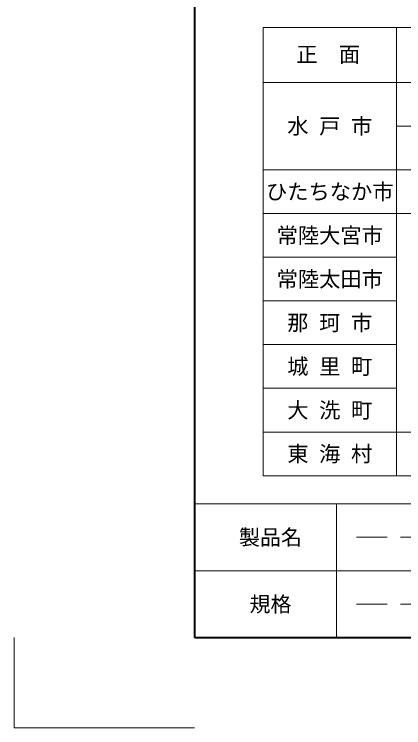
# Model space of a CAD drawing. Units: millimetres at full size, sheet at 1:20; details may follow other scales. Extents: x -25 to 4175, y 3413 to 9353.
# Drawn here: x -25 to 839, y 3413 to 4997 of the extents above; entities that cross this region are included whole.
import ezdxf
from ezdxf.enums import TextEntityAlignment as Align

# ---------------------------------------------------------------- set-up
doc = ezdxf.new("R2010")
doc.units = ezdxf.units.MM
doc.header["$LTSCALE"] = 20
doc.linetypes.add('DASHED', pattern=[7.5, 6, -1.5])
for name, color, linetype, lineweight in [('0_2', 7, 'Continuous', 9), ('Defpoints_3', 7, 'Continuous', 13), ('図枠', 7, 'Continuous', 5)]:
    doc.layers.add(name, color=color, linetype=linetype, lineweight=lineweight)
doc.styles.add('ＭＳ ゴシック', font='')
doc.styles.get('ＭＳ ゴシック').set_extended_font_data('MS Gothic')

msp = doc.modelspace()

# ---------------------------------------------------------------- linework, layer by layer
at = {"layer": '0_2', "lineweight": 13}
for p, q in [((2331.3, 4967.12), (526.84, 4967.12)), ((526.84, 3972.35), (526.84, 4967.12)), ((823.05, 3972.35), (823.05, 4967.12)), ((526.84, 4845.35), (2331.3, 4845.35)), ((823.05, 4748.35), (2331.3, 4748.35)), ((2331.3, 4651.35), (526.84, 4651.35)), ((2331.3, 4554.35), (526.84, 4554.35)), ((823.05, 4457.35), (526.84, 4457.35)), ((823.05, 4360.35), (526.84, 4360.35)), ((823.05, 4263.35), (526.84, 4263.35)), ((823.05, 4166.35), (526.84, 4166.35)), ((2331.3, 4069.35), (526.84, 4069.35)), ((2331.3, 3972.35), (526.84, 3972.35))]:
    msp.add_line(p, q, dxfattribs=at)
at = {"layer": 'Defpoints_3'}
for p in [(-25.4, 3612.92), (374.6, 3412.92)]:
    msp.add_line(p, (-25.4, 3412.92), dxfattribs=at)
at = {"layer": '図枠', "lineweight": 40}
for p, q in [((374.6, 9152.92), (374.6, 3612.92)), ((374.6, 3612.92), (3974.6, 3612.92))]:
    msp.add_line(p, q, dxfattribs=at)
at = {"layer": '図枠', "lineweight": 13}
for p, q in [((3974.6, 3909.92), (374.6, 3909.92)), ((689.6, 3612.92), (689.6, 3909.92)), ((3074.6, 3761.42), (374.6, 3761.42))]:
    msp.add_line(p, q, dxfattribs=at)
at = {"layer": '図枠', "linetype": 'DASHED', "lineweight": 9}
for p, q in [((2152.1, 3835.67), (734.6, 3835.67)), ((2152.1, 3687.17), (734.6, 3687.17))]:
    msp.add_line(p, q, dxfattribs=at)

# ---------------------------------------------------------------- texts
at = {"layer": '0_2', "style": 'ＭＳ ゴシック'}
msp.add_text('正\u3000面', height=34.61, dxfattribs=at).set_placement((600.72, 4879.87), align=Align.BOTTOM_LEFT)
for s, p in [('水 戸 市', (674.94, 4748.35)), ('ひたちなか市', (674.94, 4602.85)), ('常陸大宮市', (674.94, 4505.85)), ('常陸太田市', (674.94, 4408.85)), ('那 珂 市', (674.94, 4311.85)), ('城 里 町', (674.94, 4214.85)), ('大 洗 町', (674.94, 4117.85)), ('東 海 村', (674.94, 4020.85))]:
    msp.add_text(s, height=34.61, dxfattribs=at).set_placement(p, align=Align.MIDDLE_CENTER)
at = {"layer": '図枠', "style": 'ＭＳ ゴシック'}
for s, p in [('製品名', (543.35, 3835.67)), ('規格', (543.35, 3687.17))]:
    msp.add_text(s, height=34.18, dxfattribs=at).set_placement(p, align=Align.MIDDLE_CENTER)

doc.saveas('drawing.dxf')
